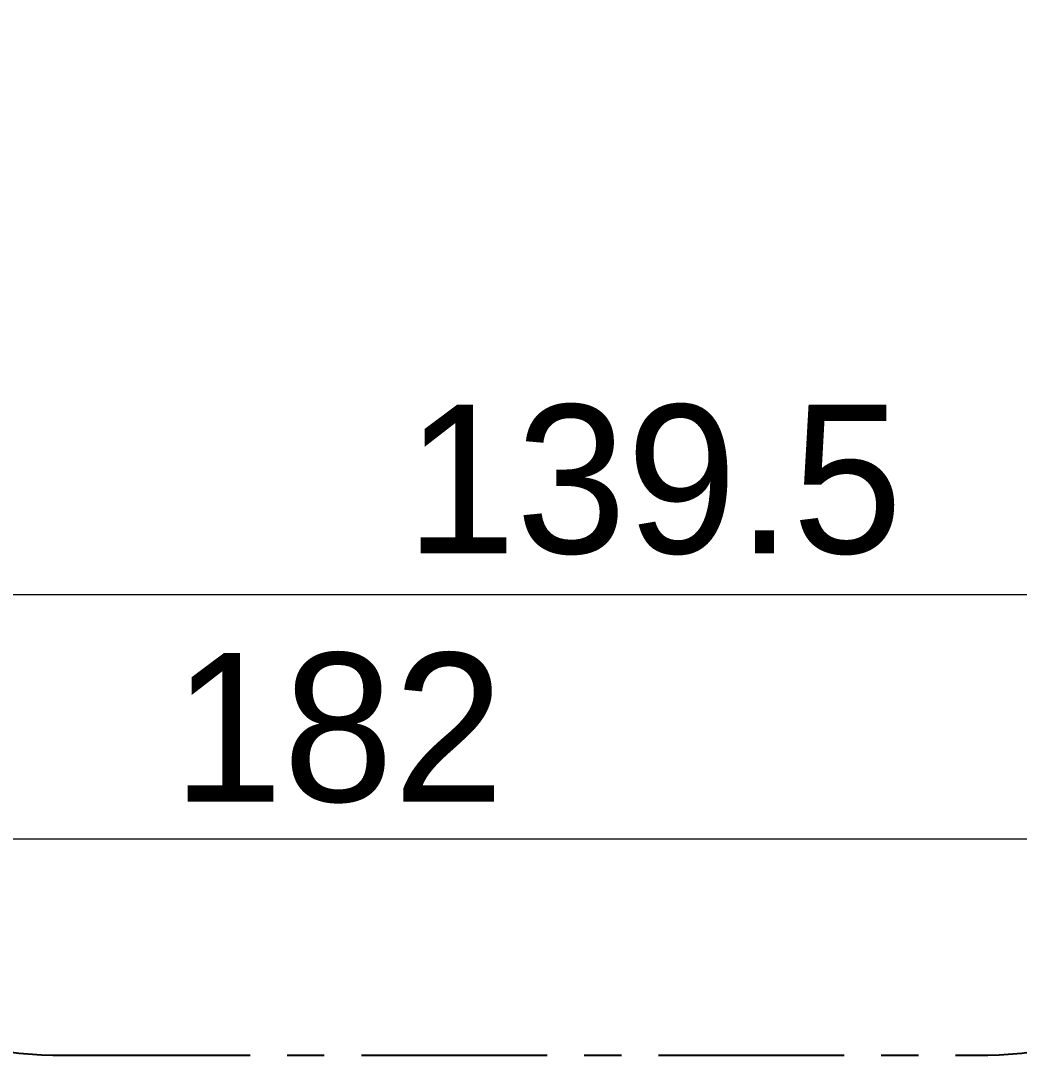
# Model space of a CAD drawing. Extents: x 1171 to 2300, y 0 to 827.
# Drawn here: x 1856.9 to 1924.1, y 132.3 to 202 of the extents above; entities that cross this region are included whole.
import ezdxf

# ---------------------------------------------------------------- set-up
doc = ezdxf.new("R2010")
doc.units = 0
doc.header["$LTSCALE"] = 10
doc.header["$MEASUREMENT"] = 0
doc.header["$PDMODE"] = 3
doc.header["$PDSIZE"] = -10
doc.linetypes.add('CENTER', pattern=[2, 1.25, -0.25, 0.25, -0.25])
doc.layers.get('0').update_dxf_attribs({"linetype": 'CONTINUOUS'})
doc.layers.get('DEFPOINTS').update_dxf_attribs({"linetype": 'CONTINUOUS'})
doc.layers.add('1', color=7, linetype='CONTINUOUS')
doc.styles.add('Daelim Dimension', font='')
doc.styles.get('Daelim Dimension').set_extended_font_data('나눔고딕')
doc.dimstyles.new('DEFAULT', dxfattribs={"dimscale": 2, "dimtxt": 2, "dimasz": 2, "dimexe": 0, "dimexo": 2, "dimgap": 1, "dimtad": 1, "dimdec": 1, "dimzin": 9, "dimdsep": 46, "dimtxsty": 'Daelim Dimension', "dimcen": 0.5, "dimclrd": 252, "dimclre": 252, "dimclrt": 3, "dimadec": 1, "dimazin": 0, "dimtfac": 1, "dimtdec": 1, "dimtix": 1, "dimtmove": 0, "dimatfit": 3, "dimfxl": 1, "dimtolj": 1, "dimtzin": 1, "dimlwd": 9, "dimlwe": 9, "dimarcsym": 0})

# ---------------------------------------------------------------- blocks, each defined once
blk = doc.blocks.new('*D4')
at = {"color": 5, "lineweight": 9, "ltscale": 0.5, "transparency": 16777216}
for p, q in [((1829.853, 228.277), (1829.853, 163.314)), ((1969.253, 179.001), (1969.253, 163.314)), ((1833.853, 163.314), (1965.253, 163.314))]:
    blk.add_line(p, q, dxfattribs=at)
at = {"color": 5, "ltscale": 0.5, "transparency": 16777216}
for points in [[(1833.853, 163.98), (1833.853, 162.647), (1829.853, 163.314)], [(1965.253, 163.98), (1965.253, 162.647), (1969.253, 163.314)]]:
    blk.add_solid(points, dxfattribs=at)
at = {"layer": 'DEFPOINTS', "color": 0, "ltscale": 0.5, "transparency": 16777216}
for p in [(1829.853, 232.277), (1969.253, 183.001), (1969.253, 163.314)]:
    blk.add_point(p, dxfattribs=at)
at = {"color": 7, "ltscale": 0.5, "transparency": 16777216, "insert": (1899.553, 171.015), "char_height": 10, "attachment_point": 5, "style": 'Daelim Dimension'}
blk.add_mtext('\\A1;139.5', dxfattribs=at)
blk = doc.blocks.new('*D5')
at = {"color": 5, "lineweight": 9, "ltscale": 0.5, "transparency": 16777216}
for p, q in [((1787.326, 243.563), (1787.326, 146.856)), ((1969.253, 179.001), (1969.253, 146.856)), ((1791.326, 146.856), (1965.253, 146.856))]:
    blk.add_line(p, q, dxfattribs=at)
at = {"color": 5, "ltscale": 0.5, "transparency": 16777216}
for points in [[(1791.326, 147.523), (1791.326, 146.19), (1787.326, 146.856)], [(1965.253, 147.523), (1965.253, 146.19), (1969.253, 146.856)]]:
    blk.add_solid(points, dxfattribs=at)
at = {"layer": 'DEFPOINTS', "color": 0, "ltscale": 0.5, "transparency": 16777216}
for p in [(1787.326, 247.563), (1969.253, 183.001), (1969.253, 146.856)]:
    blk.add_point(p, dxfattribs=at)
at = {"color": 7, "ltscale": 0.5, "transparency": 16777216, "insert": (1878.289, 154.3), "char_height": 10, "attachment_point": 5, "style": 'Daelim Dimension'}
blk.add_mtext('\\A1;182', dxfattribs=at)

msp = doc.modelspace()

# ---------------------------------------------------------------- linework, layer by layer
at = {"layer": '1', "color": 1, "linetype": 'CENTER', "lineweight": -3}
msp.add_line((1859.853, 132.282), (1921.253, 132.282), dxfattribs=at)
for centre, start, end in [((1859.853, 162.282), 180, 270), ((1921.253, 162.282), 270, 0)]:
    msp.add_arc(centre, 30, start, end, dxfattribs=at)

# ---------------------------------------------------------------- dimensions: what is measured, and where the dimension line sits
at = {"color": 5, "ltscale": 0.5}
for base, p1, text, picture, middle in [((1969.253, 146.856), (1787.326, 247.563), '182', '*D5', (1878.289, 154.3)), ((1969.253, 163.314), (1829.853, 232.277), '139.5', '*D4', (1899.553, 171.015))]:
    dim = msp.add_linear_dim(base=base, p1=p1, p2=(1969.253, 183.001), text=text, dimstyle='DEFAULT', override={"dimtxt": 5, "dimclrd": 5, "dimclre": 5, "dimclrt": 7}, dxfattribs=at)
    dim.commit()
    dim.dimension.update_dxf_attribs({"geometry": picture, "text_midpoint": middle})

doc.saveas('drawing.dxf')
